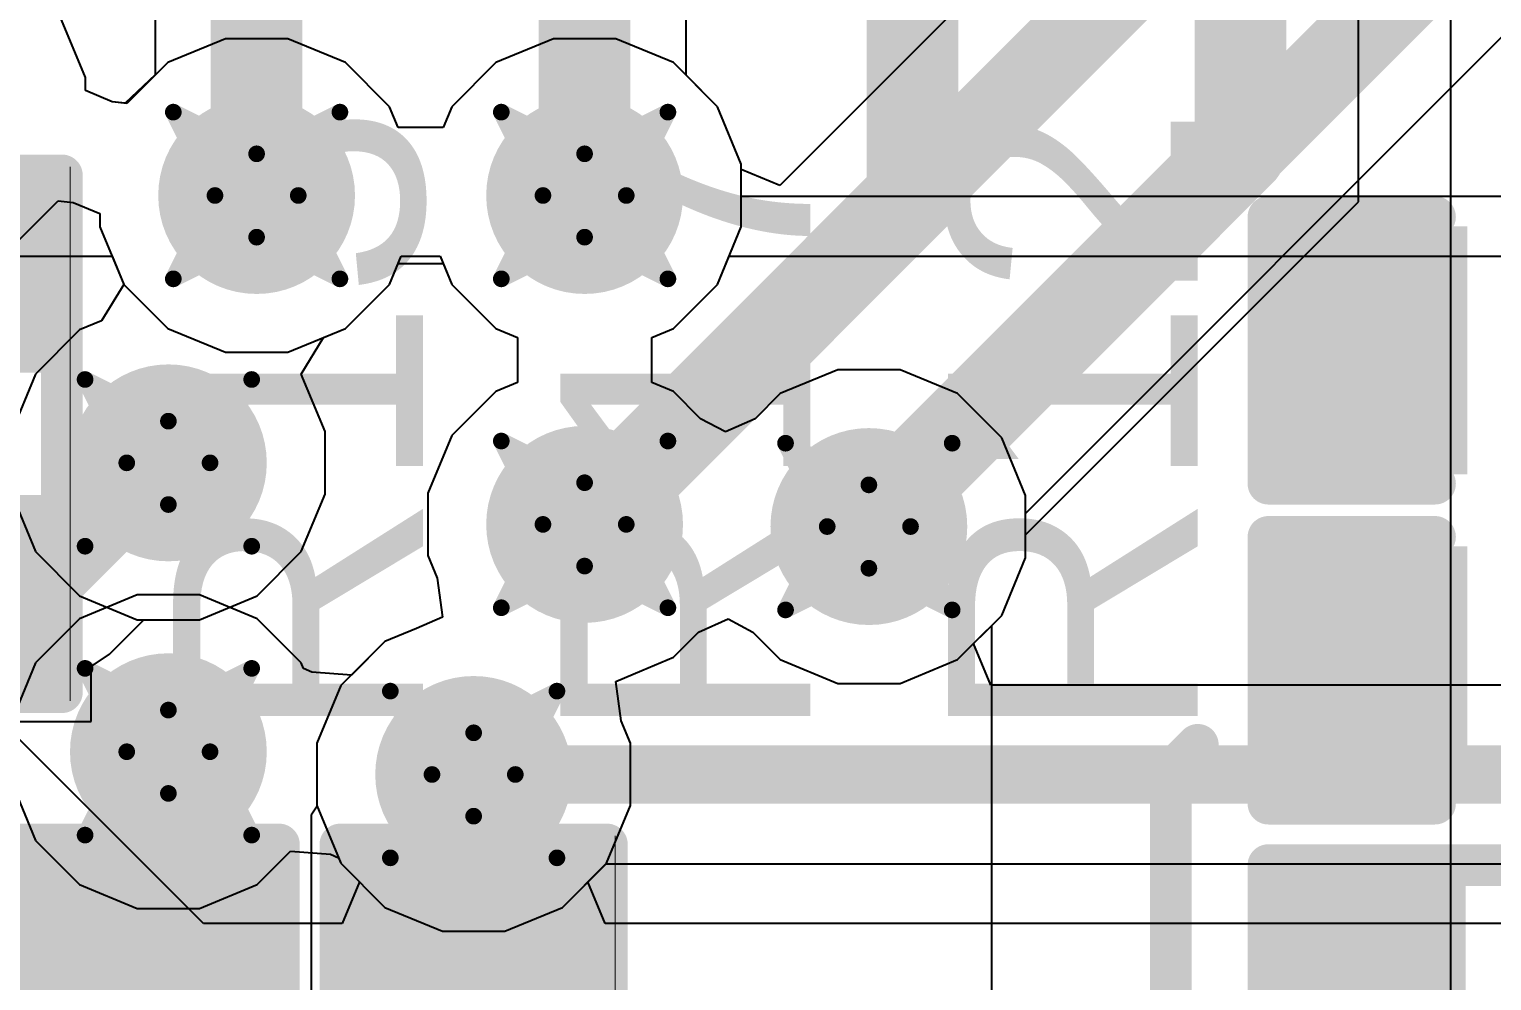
# Model space of a CAD drawing. Header units: inches. Extents: x -3 to 289, y -11 to 89.
# Drawn here: x 71.034 to 75.493, y 9.732 to 12.631 of the extents above; entities that cross this region are included whole.
import ezdxf

# ---------------------------------------------------------------- set-up
doc = ezdxf.new("R2010")
doc.units = ezdxf.units.IN
for name, color, linetype in [('Bottom Layer', 5, 'Continuous'), ('Drill Drawing', 1, 'Continuous'), ('Layer 1', 16, 'Continuous'), ('Layer 2', 76, 'Continuous'), ('Top Layer', 1, 'Continuous'), ('Top Overlay', 2, 'Continuous'), ('Top Paste', 8, 'Continuous'), ('Top Solder', 216, 'Continuous'), ('Via Holes', 16, 'Continuous')]:
    doc.layers.add(name, color=color, linetype=linetype)
doc.styles.add('Arial', font='', dxfattribs={"height": 0.2})
doc.styles.get('Arial').set_extended_font_data('Arial')

# ---------------------------------------------------------------- blocks, each defined once
blk = doc.blocks.new('R___0402_45')
at = {"layer": 'Top Layer'}
for points in [[(-0.6985, -0.3175), (-0.6985, 0.3175), (-0.2413, 0.3175), (-0.2413, -0.3175)], [(0.2413, -0.3175), (0.2413, 0.3175), (0.6985, 0.3175), (0.6985, -0.3175)]]:
    blk.add_hatch(color=1, dxfattribs=at).paths.add_polyline_path(points)
at = {"layer": 'Top Paste'}
for points in [[(-0.6985, -0.3175), (-0.6985, 0.3175), (-0.2413, 0.3175), (-0.2413, -0.3175)], [(0.2413, -0.3175), (0.2413, 0.3175), (0.6985, 0.3175), (0.6985, -0.3175)]]:
    blk.add_hatch(color=8, dxfattribs=at).paths.add_polyline_path(points)
at = {"layer": 'Top Solder'}
for points in [[(-0.7535, -0.3725), (-0.7535, 0.3725), (-0.1863, 0.3725), (-0.1863, -0.3725)], [(0.1863, -0.3725), (0.1863, 0.3725), (0.7535, 0.3725), (0.7535, -0.3725)]]:
    blk.add_hatch(color=216, dxfattribs=at).paths.add_polyline_path(points)
at = {"layer": 'Top Overlay'}
for points, const_width in [([(-0.7874, 0.4064), (-0.7874, -0.4064)], 0.127), ([(-0.7874, 0.4064), (0.7874, 0.4064)], 0.127), ([(0.7874, 0.4064), (0.7874, -0.4064)], 0.127), ([(-0.7874, -0.4064), (0.7874, -0.4064)], 0.127), ([(-0.8128, -0.4318), (0.8128, -0.4318)], 0.00323)]:
    blk.add_lwpolyline(points, dxfattribs=dict(at, const_width=const_width))
for points, const_width in [([(-0.8191, 0.4064, 1), (-0.7556, 0.4064, 1)], 0.0635), ([(-0.8191, 0.4064, 1), (-0.7556, 0.4064, 1)], 0.0635), ([(0.7556, 0.4064, 1), (0.8191, 0.4064, 1)], 0.0635), ([(0.7556, 0.4064, 1), (0.8191, 0.4064, 1)], 0.0635), ([(-0.8191, -0.4064, 1), (-0.7556, -0.4064, 1)], 0.0635), ([(-0.8191, -0.4064, 1), (-0.7556, -0.4064, 1)], 0.0635), ([(0.7556, -0.4064, 1), (0.8191, -0.4064, 1)], 0.0635), ([(0.7556, -0.4064, 1), (0.8191, -0.4064, 1)], 0.0635), ([(-0.8136, -0.4318, 1), (-0.812, -0.4318, 1)], 0.00161), ([(0.812, -0.4318, 1), (0.8136, -0.4318, 1)], 0.00161)]:
    blk.add_lwpolyline(points, format="xyb", close=True, dxfattribs=dict(at, const_width=const_width))
blk = doc.blocks.new('R___0402_51')
at = {"layer": 'Top Layer'}
for points in [[(-0.6985, -0.3175), (-0.6985, 0.3175), (-0.2413, 0.3175), (-0.2413, -0.3175)], [(0.2413, -0.3175), (0.2413, 0.3175), (0.6985, 0.3175), (0.6985, -0.3175)]]:
    blk.add_hatch(color=1, dxfattribs=at).paths.add_polyline_path(points)
at = {"layer": 'Top Paste'}
for points in [[(-0.6985, -0.3175), (-0.6985, 0.3175), (-0.2413, 0.3175), (-0.2413, -0.3175)], [(0.2413, -0.3175), (0.2413, 0.3175), (0.6985, 0.3175), (0.6985, -0.3175)]]:
    blk.add_hatch(color=8, dxfattribs=at).paths.add_polyline_path(points)
at = {"layer": 'Top Solder'}
for points in [[(-0.7535, -0.3725), (-0.7535, 0.3725), (-0.1863, 0.3725), (-0.1863, -0.3725)], [(0.1863, -0.3725), (0.1863, 0.3725), (0.7535, 0.3725), (0.7535, -0.3725)]]:
    blk.add_hatch(color=216, dxfattribs=at).paths.add_polyline_path(points)
at = {"layer": 'Top Overlay'}
for points, const_width in [([(-0.7874, 0.4064), (-0.7874, -0.4064)], 0.127), ([(-0.7874, 0.4064), (0.7874, 0.4064)], 0.127), ([(0.7874, 0.4064), (0.7874, -0.4064)], 0.127), ([(-0.7874, -0.4064), (0.7874, -0.4064)], 0.127), ([(-0.8128, -0.4318), (0.8128, -0.4318)], 0.00323)]:
    blk.add_lwpolyline(points, dxfattribs=dict(at, const_width=const_width))
for points, const_width in [([(-0.8191, 0.4064, 1), (-0.7556, 0.4064, 1)], 0.0635), ([(-0.8191, 0.4064, 1), (-0.7556, 0.4064, 1)], 0.0635), ([(0.7556, 0.4064, 1), (0.8191, 0.4064, 1)], 0.0635), ([(0.7556, 0.4064, 1), (0.8191, 0.4064, 1)], 0.0635), ([(-0.8191, -0.4064, 1), (-0.7556, -0.4064, 1)], 0.0635), ([(-0.8191, -0.4064, 1), (-0.7556, -0.4064, 1)], 0.0635), ([(0.7556, -0.4064, 1), (0.8191, -0.4064, 1)], 0.0635), ([(0.7556, -0.4064, 1), (0.8191, -0.4064, 1)], 0.0635), ([(-0.8136, -0.4318, 1), (-0.812, -0.4318, 1)], 0.00161), ([(0.812, -0.4318, 1), (0.8136, -0.4318, 1)], 0.00161)]:
    blk.add_lwpolyline(points, format="xyb", close=True, dxfattribs=dict(at, const_width=const_width))
blk = doc.blocks.new('R___0402_55')
at = {"layer": 'Top Layer'}
for points in [[(-0.6985, -0.3175), (-0.6985, 0.3175), (-0.2413, 0.3175), (-0.2413, -0.3175)], [(0.2413, -0.3175), (0.2413, 0.3175), (0.6985, 0.3175), (0.6985, -0.3175)]]:
    blk.add_hatch(color=1, dxfattribs=at).paths.add_polyline_path(points)
at = {"layer": 'Top Paste'}
for points in [[(-0.6985, -0.3175), (-0.6985, 0.3175), (-0.2413, 0.3175), (-0.2413, -0.3175)], [(0.2413, -0.3175), (0.2413, 0.3175), (0.6985, 0.3175), (0.6985, -0.3175)]]:
    blk.add_hatch(color=8, dxfattribs=at).paths.add_polyline_path(points)
at = {"layer": 'Top Solder'}
for points in [[(-0.7535, -0.3725), (-0.7535, 0.3725), (-0.1863, 0.3725), (-0.1863, -0.3725)], [(0.1863, -0.3725), (0.1863, 0.3725), (0.7535, 0.3725), (0.7535, -0.3725)]]:
    blk.add_hatch(color=216, dxfattribs=at).paths.add_polyline_path(points)
at = {"layer": 'Top Overlay'}
for points, const_width in [([(0.7874, 0.4064), (-0.7874, 0.4064)], 0.127), ([(-0.7874, -0.4064), (-0.7874, 0.4064)], 0.127), ([(0.7874, -0.4064), (0.7874, 0.4064)], 0.127), ([(0.7874, -0.4064), (-0.7874, -0.4064)], 0.127), ([(0.8128, -0.4318), (-0.8128, -0.4318)], 0.00323)]:
    blk.add_lwpolyline(points, dxfattribs=dict(at, const_width=const_width))
for points, const_width in [([(-0.8191, 0.4064, 1), (-0.7556, 0.4064, 1)], 0.0635), ([(-0.8191, 0.4064, 1), (-0.7556, 0.4064, 1)], 0.0635), ([(0.7556, 0.4064, 1), (0.8191, 0.4064, 1)], 0.0635), ([(0.7556, 0.4064, 1), (0.8191, 0.4064, 1)], 0.0635), ([(-0.8191, -0.4064, 1), (-0.7556, -0.4064, 1)], 0.0635), ([(-0.8191, -0.4064, 1), (-0.7556, -0.4064, 1)], 0.0635), ([(0.7556, -0.4064, 1), (0.8191, -0.4064, 1)], 0.0635), ([(0.7556, -0.4064, 1), (0.8191, -0.4064, 1)], 0.0635), ([(-0.8136, -0.4318, 1), (-0.812, -0.4318, 1)], 0.00161), ([(0.812, -0.4318, 1), (0.8136, -0.4318, 1)], 0.00161)]:
    blk.add_lwpolyline(points, format="xyb", close=True, dxfattribs=dict(at, const_width=const_width))
blk = doc.blocks.new('R___0402_59')
at = {"layer": 'Top Layer'}
for points in [[(-0.6985, -0.3175), (-0.6985, 0.3175), (-0.2413, 0.3175), (-0.2413, -0.3175)], [(0.2413, -0.3175), (0.2413, 0.3175), (0.6985, 0.3175), (0.6985, -0.3175)]]:
    blk.add_hatch(color=1, dxfattribs=at).paths.add_polyline_path(points)
at = {"layer": 'Top Paste'}
for points in [[(-0.6985, -0.3175), (-0.6985, 0.3175), (-0.2413, 0.3175), (-0.2413, -0.3175)], [(0.2413, -0.3175), (0.2413, 0.3175), (0.6985, 0.3175), (0.6985, -0.3175)]]:
    blk.add_hatch(color=8, dxfattribs=at).paths.add_polyline_path(points)
at = {"layer": 'Top Solder'}
for points in [[(-0.7535, -0.3725), (-0.7535, 0.3725), (-0.1863, 0.3725), (-0.1863, -0.3725)], [(0.1863, -0.3725), (0.1863, 0.3725), (0.7535, 0.3725), (0.7535, -0.3725)]]:
    blk.add_hatch(color=216, dxfattribs=at).paths.add_polyline_path(points)
at = {"layer": 'Top Overlay'}
for points, const_width in [([(-0.7874, -0.4064), (-0.7874, 0.4064)], 0.127), ([(-0.7874, 0.4064), (0.7874, 0.4064)], 0.127), ([(0.7874, -0.4064), (0.7874, 0.4064)], 0.127), ([(-0.7874, -0.4064), (0.7874, -0.4064)], 0.127), ([(-0.8128, -0.4318), (0.8128, -0.4318)], 0.00323)]:
    blk.add_lwpolyline(points, dxfattribs=dict(at, const_width=const_width))
for points, const_width in [([(-0.8191, 0.4064, 1), (-0.7556, 0.4064, 1)], 0.0635), ([(-0.8191, 0.4064, 1), (-0.7556, 0.4064, 1)], 0.0635), ([(0.7556, 0.4064, 1), (0.8191, 0.4064, 1)], 0.0635), ([(0.7556, 0.4064, 1), (0.8191, 0.4064, 1)], 0.0635), ([(-0.8191, -0.4064, 1), (-0.7556, -0.4064, 1)], 0.0635), ([(-0.8191, -0.4064, 1), (-0.7556, -0.4064, 1)], 0.0635), ([(0.7556, -0.4064, 1), (0.8191, -0.4064, 1)], 0.0635), ([(0.7556, -0.4064, 1), (0.8191, -0.4064, 1)], 0.0635), ([(-0.8136, -0.4318, 1), (-0.812, -0.4318, 1)], 0.00161), ([(0.812, -0.4318, 1), (0.8136, -0.4318, 1)], 0.00161)]:
    blk.add_lwpolyline(points, format="xyb", close=True, dxfattribs=dict(at, const_width=const_width))
blk = doc.blocks.new('C___0402_146')
at = {"layer": 'Top Layer'}
for points in [[(-0.6985, -0.3175), (-0.6985, 0.3175), (-0.2413, 0.3175), (-0.2413, -0.3175)], [(0.2413, -0.3175), (0.2413, 0.3175), (0.6985, 0.3175), (0.6985, -0.3175)]]:
    blk.add_hatch(color=1, dxfattribs=at).paths.add_polyline_path(points)
at = {"layer": 'Top Paste'}
for points in [[(-0.6985, -0.3175), (-0.6985, 0.3175), (-0.2413, 0.3175), (-0.2413, -0.3175)], [(0.2413, -0.3175), (0.2413, 0.3175), (0.6985, 0.3175), (0.6985, -0.3175)]]:
    blk.add_hatch(color=8, dxfattribs=at).paths.add_polyline_path(points)
at = {"layer": 'Top Solder'}
for points in [[(-0.7585, -0.3775), (-0.7585, 0.3775), (-0.1813, 0.3775), (-0.1813, -0.3775)], [(0.1813, -0.3775), (0.1813, 0.3775), (0.7585, 0.3775), (0.7585, -0.3775)]]:
    blk.add_hatch(color=216, dxfattribs=at).paths.add_polyline_path(points)
at = {"layer": 'Top Overlay', "const_width": 0.127}
for points in [[(-0.7874, -0.4064), (-0.7874, 0.4064)], [(-0.7874, 0.4064), (-0.2794, 0.4064)], [(0.2794, 0.4064), (0.7874, 0.4064)], [(0.7874, -0.4064), (0.7874, 0.4064)], [(-0.7874, -0.4064), (-0.2794, -0.4064)], [(0.2794, -0.4064), (0.7874, -0.4064)]]:
    blk.add_lwpolyline(points, dxfattribs=at)
at = {"layer": 'Top Overlay', "const_width": 0.0635}
for points in [[(-0.8191, 0.4064, 1), (-0.7556, 0.4064, 1)], [(-0.8191, 0.4064, 1), (-0.7556, 0.4064, 1)], [(-0.3111, 0.4064, 1), (-0.2477, 0.4064, 1)], [(0.2477, 0.4064, 1), (0.3111, 0.4064, 1)], [(0.7556, 0.4064, 1), (0.8191, 0.4064, 1)], [(0.7556, 0.4064, 1), (0.8191, 0.4064, 1)], [(-0.8191, -0.4064, 1), (-0.7556, -0.4064, 1)], [(-0.8191, -0.4064, 1), (-0.7556, -0.4064, 1)], [(-0.3111, -0.4064, 1), (-0.2477, -0.4064, 1)], [(0.2477, -0.4064, 1), (0.3111, -0.4064, 1)], [(0.7556, -0.4064, 1), (0.8191, -0.4064, 1)], [(0.7556, -0.4064, 1), (0.8191, -0.4064, 1)]]:
    blk.add_lwpolyline(points, format="xyb", close=True, dxfattribs=at)
blk = doc.blocks.new('C___0402_147')
at = {"layer": 'Top Layer'}
for points in [[(-0.6985, -0.3175), (-0.6985, 0.3175), (-0.2413, 0.3175), (-0.2413, -0.3175)], [(0.2413, -0.3175), (0.2413, 0.3175), (0.6985, 0.3175), (0.6985, -0.3175)]]:
    blk.add_hatch(color=1, dxfattribs=at).paths.add_polyline_path(points)
at = {"layer": 'Top Paste'}
for points in [[(-0.6985, -0.3175), (-0.6985, 0.3175), (-0.2413, 0.3175), (-0.2413, -0.3175)], [(0.2413, -0.3175), (0.2413, 0.3175), (0.6985, 0.3175), (0.6985, -0.3175)]]:
    blk.add_hatch(color=8, dxfattribs=at).paths.add_polyline_path(points)
at = {"layer": 'Top Solder'}
for points in [[(-0.7585, -0.3775), (-0.7585, 0.3775), (-0.1813, 0.3775), (-0.1813, -0.3775)], [(0.1813, -0.3775), (0.1813, 0.3775), (0.7585, 0.3775), (0.7585, -0.3775)]]:
    blk.add_hatch(color=216, dxfattribs=at).paths.add_polyline_path(points)
at = {"layer": 'Top Overlay', "const_width": 0.127}
for points in [[(-0.7874, -0.4064), (-0.7874, 0.4064)], [(-0.7874, 0.4064), (-0.2794, 0.4064)], [(0.2794, 0.4064), (0.7874, 0.4064)], [(0.7874, -0.4064), (0.7874, 0.4064)], [(-0.7874, -0.4064), (-0.2794, -0.4064)], [(0.2794, -0.4064), (0.7874, -0.4064)]]:
    blk.add_lwpolyline(points, dxfattribs=at)
at = {"layer": 'Top Overlay', "const_width": 0.0635}
for points in [[(-0.8191, 0.4064, 1), (-0.7556, 0.4064, 1)], [(-0.8191, 0.4064, 1), (-0.7556, 0.4064, 1)], [(-0.3111, 0.4064, 1), (-0.2477, 0.4064, 1)], [(0.2477, 0.4064, 1), (0.3111, 0.4064, 1)], [(0.7556, 0.4064, 1), (0.8191, 0.4064, 1)], [(0.7556, 0.4064, 1), (0.8191, 0.4064, 1)], [(-0.8191, -0.4064, 1), (-0.7556, -0.4064, 1)], [(-0.8191, -0.4064, 1), (-0.7556, -0.4064, 1)], [(-0.3111, -0.4064, 1), (-0.2477, -0.4064, 1)], [(0.2477, -0.4064, 1), (0.3111, -0.4064, 1)], [(0.7556, -0.4064, 1), (0.8191, -0.4064, 1)], [(0.7556, -0.4064, 1), (0.8191, -0.4064, 1)]]:
    blk.add_lwpolyline(points, format="xyb", close=True, dxfattribs=at)

msp = doc.modelspace()

# ---------------------------------------------------------------- hatches: boundary and pattern name
at = {"layer": 'Bottom Layer'}
h = msp.add_hatch(color=5, dxfattribs=at)
edge = h.paths.add_edge_path()
edge.add_arc((71.7275, 12.1246), 0.3, 0, 360)
h = msp.add_hatch(color=5, dxfattribs=at)
edge = h.paths.add_edge_path()
edge.add_arc((72.7275, 12.1246), 0.3, 0, 360)
h = msp.add_hatch(color=5, dxfattribs=at)
edge = h.paths.add_edge_path()
edge.add_arc((71.4585, 11.31), 0.3, 0, 360)
h = msp.add_hatch(color=5, dxfattribs=at)
edge = h.paths.add_edge_path()
edge.add_arc((72.7275, 11.1225), 0.3, 0, 360)
h = msp.add_hatch(color=5, dxfattribs=at)
edge = h.paths.add_edge_path()
edge.add_arc((73.5942, 11.1159), 0.3, 0, 360)
h = msp.add_hatch(color=5, dxfattribs=at)
edge = h.paths.add_edge_path()
edge.add_arc((71.4585, 10.4298), 0.3, 0, 360)
h = msp.add_hatch(color=5, dxfattribs=at)
edge = h.paths.add_edge_path()
edge.add_arc((72.3892, 10.3605), 0.3, 0, 360)
at = {"layer": 'Layer 1'}
h = msp.add_hatch(color=16, dxfattribs=at)
edge = h.paths.add_edge_path()
edge.add_arc((71.7275, 12.1246), 0.3, 0, 360)
h = msp.add_hatch(color=16, dxfattribs=at)
edge = h.paths.add_edge_path()
edge.add_arc((72.7275, 12.1246), 0.3, 0, 360)
h = msp.add_hatch(color=16, dxfattribs=at)
edge = h.paths.add_edge_path()
edge.add_arc((71.4585, 11.31), 0.3, 0, 360)
h = msp.add_hatch(color=16, dxfattribs=at)
edge = h.paths.add_edge_path()
edge.add_arc((72.7275, 11.1225), 0.3, 0, 360)
h = msp.add_hatch(color=16, dxfattribs=at)
edge = h.paths.add_edge_path()
edge.add_arc((73.5942, 11.1159), 0.3, 0, 360)
h = msp.add_hatch(color=16, dxfattribs=at)
edge = h.paths.add_edge_path()
edge.add_arc((71.4585, 10.4298), 0.3, 0, 360)
h = msp.add_hatch(color=16, dxfattribs=at)
edge = h.paths.add_edge_path()
edge.add_arc((72.3892, 10.3605), 0.3, 0, 360)
at = {"layer": 'Layer 2'}
h = msp.add_hatch(color=76, dxfattribs=at)
edge = h.paths.add_edge_path()
edge.add_arc((71.7275, 12.1246), 0.3, 0, 360)
h = msp.add_hatch(color=76, dxfattribs=at)
edge = h.paths.add_edge_path()
edge.add_arc((72.7275, 12.1246), 0.3, 0, 360)
h = msp.add_hatch(color=76, dxfattribs=at)
edge = h.paths.add_edge_path()
edge.add_arc((71.4585, 11.31), 0.3, 0, 360)
h = msp.add_hatch(color=76, dxfattribs=at)
edge = h.paths.add_edge_path()
edge.add_arc((72.7275, 11.1225), 0.3, 0, 360)
h = msp.add_hatch(color=76, dxfattribs=at)
edge = h.paths.add_edge_path()
edge.add_arc((73.5942, 11.1159), 0.3, 0, 360)
h = msp.add_hatch(color=76, dxfattribs=at)
edge = h.paths.add_edge_path()
edge.add_arc((71.4585, 10.4298), 0.3, 0, 360)
h = msp.add_hatch(color=76, dxfattribs=at)
edge = h.paths.add_edge_path()
edge.add_arc((72.3892, 10.3605), 0.3, 0, 360)
at = {"layer": 'Top Layer'}
h = msp.add_hatch(color=1, dxfattribs=at)
edge = h.paths.add_edge_path()
edge.add_arc((71.7275, 12.1246), 0.3, 0, 360)
h = msp.add_hatch(color=1, dxfattribs=at)
edge = h.paths.add_edge_path()
edge.add_arc((72.7275, 12.1246), 0.3, 0, 360)
h = msp.add_hatch(color=1, dxfattribs=at)
edge = h.paths.add_edge_path()
edge.add_arc((71.4585, 11.31), 0.3, 0, 360)
h = msp.add_hatch(color=1, dxfattribs=at)
edge = h.paths.add_edge_path()
edge.add_arc((72.7275, 11.1225), 0.3, 0, 360)
h = msp.add_hatch(color=1, dxfattribs=at)
edge = h.paths.add_edge_path()
edge.add_arc((73.5942, 11.1159), 0.3, 0, 360)
h = msp.add_hatch(color=1, dxfattribs=at)
edge = h.paths.add_edge_path()
edge.add_arc((71.4585, 10.4298), 0.3, 0, 360)
h = msp.add_hatch(color=1, dxfattribs=at)
edge = h.paths.add_edge_path()
edge.add_arc((72.3892, 10.3605), 0.3, 0, 360)
at = {"layer": 'Via Holes'}
h = msp.add_hatch(color=7, dxfattribs=at)
edge = h.paths.add_edge_path()
edge.add_arc((71.7275, 12.1246), 0.15, 0, 360)
h = msp.add_hatch(color=7, dxfattribs=at)
edge = h.paths.add_edge_path()
edge.add_arc((72.7275, 12.1246), 0.15, 0, 360)
h = msp.add_hatch(color=7, dxfattribs=at)
edge = h.paths.add_edge_path()
edge.add_arc((71.4585, 11.31), 0.15, 0, 360)
h = msp.add_hatch(color=7, dxfattribs=at)
edge = h.paths.add_edge_path()
edge.add_arc((72.7275, 11.1225), 0.15, 0, 360)
h = msp.add_hatch(color=7, dxfattribs=at)
edge = h.paths.add_edge_path()
edge.add_arc((73.5942, 11.1159), 0.15, 0, 360)
h = msp.add_hatch(color=7, dxfattribs=at)
edge = h.paths.add_edge_path()
edge.add_arc((71.4585, 10.4298), 0.15, 0, 360)
h = msp.add_hatch(color=7, dxfattribs=at)
edge = h.paths.add_edge_path()
edge.add_arc((72.3892, 10.3605), 0.15, 0, 360)

# ---------------------------------------------------------------- linework, layer by layer
at = {"layer": 'Bottom Layer'}
for p, q in [((71.2053, 12.4841), (71.1326, 12.6597)), ((71.6325, 12.6024), (71.4569, 12.5296)), ((71.8226, 12.6024), (71.6325, 12.6024)), ((71.9982, 12.5296), (71.8226, 12.6024)), ((72.6325, 12.6024), (72.4569, 12.5296)), ((72.8226, 12.6024), (72.6325, 12.6024)), ((72.9982, 12.5296), (72.8226, 12.6024)), ((71.4569, 12.5296), (71.3323, 12.4051)), ((72.1326, 12.3952), (71.9982, 12.5296)), ((72.4569, 12.5296), (72.3225, 12.3952)), ((73.1326, 12.3952), (72.9982, 12.5296)), ((71.2053, 12.444), (71.2053, 12.4841)), ((71.2868, 12.4101), (71.2053, 12.444)), ((71.3323, 12.4051), (71.2868, 12.4101)), ((72.1588, 12.332), (72.1326, 12.3952)), ((72.3225, 12.3952), (72.2963, 12.332)), ((73.2053, 12.2196), (73.1326, 12.3952)), ((72.2963, 12.332), (72.1588, 12.332)), ((73.2053, 12.0295), (73.2053, 12.2196)), ((70.9982, 11.984), (71.1227, 12.1086)), ((71.1227, 12.1086), (71.1683, 12.1036)), ((71.1683, 12.1036), (71.2497, 12.0696)), ((71.2497, 12.0696), (71.2497, 12.0295)), ((71.2497, 12.0295), (71.3225, 11.8539)), ((73.1326, 11.8539), (73.2053, 12.0295)), ((72.1326, 11.8539), (72.1588, 11.9172)), ((72.1588, 11.9172), (72.2963, 11.9172)), ((72.2963, 11.9172), (72.3225, 11.8539)), ((71.3225, 11.8539), (71.2542, 11.7426)), ((71.9982, 11.7195), (72.1326, 11.8539)), ((72.3225, 11.8539), (72.4569, 11.7195)), ((72.9982, 11.7195), (73.1326, 11.8539)), ((71.2542, 11.7426), (71.1879, 11.7151)), ((71.1879, 11.7151), (71.0535, 11.5807)), ((71.8636, 11.5807), (71.9318, 11.692)), ((71.9318, 11.692), (71.9982, 11.7195)), ((72.4569, 11.7195), (72.5227, 11.6923)), ((72.5227, 11.6923), (72.5227, 11.5548)), ((72.9324, 11.6923), (72.9982, 11.7195)), ((72.9324, 11.5548), (72.9324, 11.6923)), ((73.4991, 11.5937), (73.3235, 11.5209)), ((73.6892, 11.5937), (73.4991, 11.5937)), ((73.8648, 11.5209), (73.6892, 11.5937)), ((71.0535, 11.5807), (70.9807, 11.4051)), ((71.9363, 11.4051), (71.8636, 11.5807)), ((72.5227, 11.5548), (72.4569, 11.5276)), ((72.9982, 11.5276), (72.9324, 11.5548)), ((72.4569, 11.5276), (72.3225, 11.3932)), ((73.0812, 11.4446), (72.9982, 11.5276)), ((73.3235, 11.5209), (73.2471, 11.4446)), ((73.9992, 11.3865), (73.8648, 11.5209)), ((73.1567, 11.404), (73.0812, 11.4446)), ((73.2471, 11.4446), (73.1567, 11.404)), ((71.9363, 11.215), (71.9363, 11.4051)), ((72.3225, 11.3932), (72.2497, 11.2176)), ((74.072, 11.2109), (73.9992, 11.3865)), ((70.9807, 11.215), (71.0535, 11.0394)), ((71.8636, 11.0394), (71.9363, 11.215)), ((72.2497, 11.2176), (72.2497, 11.0275)), ((74.072, 11.0208), (74.072, 11.2109)), ((71.0535, 11.0394), (71.1879, 10.905)), ((71.7292, 10.905), (71.8636, 11.0394)), ((72.2497, 11.0275), (72.2782, 10.9587)), ((73.9992, 10.8452), (74.072, 11.0208)), ((72.2782, 10.9587), (72.294, 10.8396)), ((71.1879, 10.905), (71.3635, 10.8322)), ((71.5536, 10.8322), (71.7292, 10.905)), ((72.294, 10.8396), (72.2147, 10.8054)), ((73.9135, 10.7594), (73.9992, 10.8452)), ((71.3635, 10.8322), (71.5536, 10.8322)), ((72.2147, 10.8054), (72.1186, 10.7656)), ((72.1186, 10.7656), (71.9842, 10.6312)), ((73.9661, 10.6324), (73.9135, 10.7594)), ((71.9842, 10.6312), (71.9114, 10.4556)), ((76.8622, 10.6324), (73.9661, 10.6324)), ((71.9114, 10.4556), (71.9114, 10.2655)), ((71.9114, 10.2655), (71.9842, 10.0899)), ((71.9842, 10.0899), (72.1186, 9.9555)), ((72.6599, 9.9555), (72.793, 10.0886)), ((72.793, 10.0886), (80.3017, 10.0886)), ((72.1186, 9.9555), (72.2942, 9.8827)), ((72.4843, 9.8827), (72.6599, 9.9555)), ((72.2942, 9.8827), (72.4843, 9.8827))]:
    msp.add_line(p, q, dxfattribs=at)
at = {"layer": 'Bottom Layer', "const_width": 0.1778}
msp.add_lwpolyline([(72.3892, 10.3605), (80.3017, 10.3605)], dxfattribs=at)
at = {"layer": 'Bottom Layer', "const_width": 0.0889}
msp.add_lwpolyline([(72.3448, 10.3605, 1), (72.4337, 10.3605, 1)], format="xyb", close=True, dxfattribs=at)
at = {"layer": 'Drill Drawing', "const_width": 0.0508}
for points in [[(71.4735, 12.3786), (71.7275, 12.2516)], [(71.4735, 12.3786), (71.6005, 12.1246)], [(71.7275, 12.2516), (71.9815, 12.3786)], [(71.8545, 12.1246), (71.9815, 12.3786)], [(72.4735, 12.3786), (72.7275, 12.2516)], [(72.4735, 12.3786), (72.6005, 12.1246)], [(72.7275, 12.2516), (72.9815, 12.3786)], [(72.8545, 12.1246), (72.9815, 12.3786)], [(71.4735, 11.8706), (71.6005, 12.1246)], [(71.8545, 12.1246), (71.9815, 11.8706)], [(72.4735, 11.8706), (72.6005, 12.1246)], [(72.8545, 12.1246), (72.9815, 11.8706)], [(71.4735, 11.8706), (71.7275, 11.9976)], [(71.7275, 11.9976), (71.9815, 11.8706)], [(72.4735, 11.8706), (72.7275, 11.9976)], [(72.7275, 11.9976), (72.9815, 11.8706)], [(71.2045, 11.564), (71.4585, 11.437)], [(71.2045, 11.564), (71.3315, 11.31)], [(71.4585, 11.437), (71.7125, 11.564)], [(71.5855, 11.31), (71.7125, 11.564)], [(72.4735, 11.3765), (72.7275, 11.2495)], [(72.4735, 11.3765), (72.6005, 11.1225)], [(72.7275, 11.2495), (72.9815, 11.3765)], [(72.8545, 11.1225), (72.9815, 11.3765)], [(73.3402, 11.3699), (73.5942, 11.2429)], [(73.3402, 11.3699), (73.4672, 11.1159)], [(73.5942, 11.2429), (73.8482, 11.3699)], [(73.7212, 11.1159), (73.8482, 11.3699)], [(71.2045, 11.056), (71.3315, 11.31)], [(71.5855, 11.31), (71.7125, 11.056)], [(71.2045, 11.056), (71.4585, 11.183)], [(71.4585, 11.183), (71.7125, 11.056)], [(72.4735, 10.8685), (72.6005, 11.1225)], [(72.8545, 11.1225), (72.9815, 10.8685)], [(73.3402, 10.8619), (73.4672, 11.1159)], [(73.7212, 11.1159), (73.8482, 10.8619)], [(72.4735, 10.8685), (72.7275, 10.9955)], [(72.7275, 10.9955), (72.9815, 10.8685)], [(73.3402, 10.8619), (73.5942, 10.9889)], [(73.5942, 10.9889), (73.8482, 10.8619)], [(71.2045, 10.6838), (71.4585, 10.5568)], [(71.2045, 10.6838), (71.3315, 10.4298)], [(71.4585, 10.5568), (71.7125, 10.6838)], [(71.5855, 10.4298), (71.7125, 10.6838)], [(72.1352, 10.6145), (72.3892, 10.4875)], [(72.1352, 10.6145), (72.2622, 10.3605)], [(72.3892, 10.4875), (72.6432, 10.6145)], [(72.5162, 10.3605), (72.6432, 10.6145)], [(71.2045, 10.1758), (71.3315, 10.4298)], [(71.5855, 10.4298), (71.7125, 10.1758)], [(72.1352, 10.1065), (72.2622, 10.3605)], [(72.5162, 10.3605), (72.6432, 10.1065)], [(71.2045, 10.1758), (71.4585, 10.3028)], [(71.4585, 10.3028), (71.7125, 10.1758)], [(72.1352, 10.1065), (72.3892, 10.2335)], [(72.3892, 10.2335), (72.6432, 10.1065)]]:
    msp.add_lwpolyline(points, dxfattribs=at)
at = {"layer": 'Drill Drawing', "const_width": 0.0254}
for points in [[(71.4608, 12.3786, 1), (71.4862, 12.3786, 1)], [(71.4608, 12.3786, 1), (71.4862, 12.3786, 1)], [(71.9688, 12.3786, 1), (71.9942, 12.3786, 1)], [(71.9688, 12.3786, 1), (71.9942, 12.3786, 1)], [(72.4608, 12.3786, 1), (72.4862, 12.3786, 1)], [(72.4608, 12.3786, 1), (72.4862, 12.3786, 1)], [(72.9688, 12.3786, 1), (72.9942, 12.3786, 1)], [(72.9688, 12.3786, 1), (72.9942, 12.3786, 1)], [(71.7148, 12.2516, 1), (71.7402, 12.2516, 1)], [(71.7148, 12.2516, 1), (71.7402, 12.2516, 1)], [(72.7148, 12.2516, 1), (72.7402, 12.2516, 1)], [(72.7148, 12.2516, 1), (72.7402, 12.2516, 1)], [(71.5878, 12.1246, 1), (71.6132, 12.1246, 1)], [(71.5878, 12.1246, 1), (71.6132, 12.1246, 1)], [(71.8418, 12.1246, 1), (71.8672, 12.1246, 1)], [(71.8418, 12.1246, 1), (71.8672, 12.1246, 1)], [(72.5878, 12.1246, 1), (72.6132, 12.1246, 1)], [(72.5878, 12.1246, 1), (72.6132, 12.1246, 1)], [(72.8418, 12.1246, 1), (72.8672, 12.1246, 1)], [(72.8418, 12.1246, 1), (72.8672, 12.1246, 1)], [(71.7148, 11.9976, 1), (71.7402, 11.9976, 1)], [(71.7148, 11.9976, 1), (71.7402, 11.9976, 1)], [(72.7148, 11.9976, 1), (72.7402, 11.9976, 1)], [(72.7148, 11.9976, 1), (72.7402, 11.9976, 1)], [(71.4608, 11.8706, 1), (71.4862, 11.8706, 1)], [(71.4608, 11.8706, 1), (71.4862, 11.8706, 1)], [(71.9688, 11.8706, 1), (71.9942, 11.8706, 1)], [(71.9688, 11.8706, 1), (71.9942, 11.8706, 1)], [(72.4608, 11.8706, 1), (72.4862, 11.8706, 1)], [(72.4608, 11.8706, 1), (72.4862, 11.8706, 1)], [(72.9688, 11.8706, 1), (72.9942, 11.8706, 1)], [(72.9688, 11.8706, 1), (72.9942, 11.8706, 1)], [(71.1918, 11.564, 1), (71.2172, 11.564, 1)], [(71.1918, 11.564, 1), (71.2172, 11.564, 1)], [(71.6998, 11.564, 1), (71.7252, 11.564, 1)], [(71.6998, 11.564, 1), (71.7252, 11.564, 1)], [(71.4458, 11.437, 1), (71.4712, 11.437, 1)], [(71.4458, 11.437, 1), (71.4712, 11.437, 1)], [(72.4608, 11.3765, 1), (72.4862, 11.3765, 1)], [(72.4608, 11.3765, 1), (72.4862, 11.3765, 1)], [(72.9688, 11.3765, 1), (72.9942, 11.3765, 1)], [(72.9688, 11.3765, 1), (72.9942, 11.3765, 1)], [(73.3275, 11.3699, 1), (73.3529, 11.3699, 1)], [(73.3275, 11.3699, 1), (73.3529, 11.3699, 1)], [(73.8355, 11.3699, 1), (73.8609, 11.3699, 1)], [(73.8355, 11.3699, 1), (73.8609, 11.3699, 1)], [(71.3188, 11.31, 1), (71.3442, 11.31, 1)], [(71.3188, 11.31, 1), (71.3442, 11.31, 1)], [(71.5728, 11.31, 1), (71.5982, 11.31, 1)], [(71.5728, 11.31, 1), (71.5982, 11.31, 1)], [(72.7148, 11.2495, 1), (72.7402, 11.2495, 1)], [(72.7148, 11.2495, 1), (72.7402, 11.2495, 1)], [(73.5815, 11.2429, 1), (73.6069, 11.2429, 1)], [(73.5815, 11.2429, 1), (73.6069, 11.2429, 1)], [(71.4458, 11.183, 1), (71.4712, 11.183, 1)], [(71.4458, 11.183, 1), (71.4712, 11.183, 1)], [(72.5878, 11.1225, 1), (72.6132, 11.1225, 1)], [(72.5878, 11.1225, 1), (72.6132, 11.1225, 1)], [(72.8418, 11.1225, 1), (72.8672, 11.1225, 1)], [(72.8418, 11.1225, 1), (72.8672, 11.1225, 1)], [(73.4545, 11.1159, 1), (73.4799, 11.1159, 1)], [(73.4545, 11.1159, 1), (73.4799, 11.1159, 1)], [(73.7085, 11.1159, 1), (73.7339, 11.1159, 1)], [(73.7085, 11.1159, 1), (73.7339, 11.1159, 1)], [(71.1918, 11.056, 1), (71.2172, 11.056, 1)], [(71.1918, 11.056, 1), (71.2172, 11.056, 1)], [(71.6998, 11.056, 1), (71.7252, 11.056, 1)], [(71.6998, 11.056, 1), (71.7252, 11.056, 1)], [(72.7148, 10.9955, 1), (72.7402, 10.9955, 1)], [(72.7148, 10.9955, 1), (72.7402, 10.9955, 1)], [(73.5815, 10.9889, 1), (73.6069, 10.9889, 1)], [(73.5815, 10.9889, 1), (73.6069, 10.9889, 1)], [(72.4608, 10.8685, 1), (72.4862, 10.8685, 1)], [(72.4608, 10.8685, 1), (72.4862, 10.8685, 1)], [(72.9688, 10.8685, 1), (72.9942, 10.8685, 1)], [(72.9688, 10.8685, 1), (72.9942, 10.8685, 1)], [(73.3275, 10.8619, 1), (73.3529, 10.8619, 1)], [(73.3275, 10.8619, 1), (73.3529, 10.8619, 1)], [(73.8355, 10.8619, 1), (73.8609, 10.8619, 1)], [(73.8355, 10.8619, 1), (73.8609, 10.8619, 1)], [(71.1918, 10.6838, 1), (71.2172, 10.6838, 1)], [(71.1918, 10.6838, 1), (71.2172, 10.6838, 1)], [(71.6998, 10.6838, 1), (71.7252, 10.6838, 1)], [(71.6998, 10.6838, 1), (71.7252, 10.6838, 1)], [(72.1225, 10.6145, 1), (72.1479, 10.6145, 1)], [(72.1225, 10.6145, 1), (72.1479, 10.6145, 1)], [(72.6305, 10.6145, 1), (72.6559, 10.6145, 1)], [(72.6305, 10.6145, 1), (72.6559, 10.6145, 1)], [(71.4458, 10.5568, 1), (71.4712, 10.5568, 1)], [(71.4458, 10.5568, 1), (71.4712, 10.5568, 1)], [(72.3765, 10.4875, 1), (72.4019, 10.4875, 1)], [(72.3765, 10.4875, 1), (72.4019, 10.4875, 1)], [(71.3188, 10.4298, 1), (71.3442, 10.4298, 1)], [(71.3188, 10.4298, 1), (71.3442, 10.4298, 1)], [(71.5728, 10.4298, 1), (71.5982, 10.4298, 1)], [(71.5728, 10.4298, 1), (71.5982, 10.4298, 1)], [(72.2495, 10.3605, 1), (72.2749, 10.3605, 1)], [(72.2495, 10.3605, 1), (72.2749, 10.3605, 1)], [(72.5035, 10.3605, 1), (72.5289, 10.3605, 1)], [(72.5035, 10.3605, 1), (72.5289, 10.3605, 1)], [(71.4458, 10.3028, 1), (71.4712, 10.3028, 1)], [(71.4458, 10.3028, 1), (71.4712, 10.3028, 1)], [(72.3765, 10.2335, 1), (72.4019, 10.2335, 1)], [(72.3765, 10.2335, 1), (72.4019, 10.2335, 1)], [(71.1918, 10.1758, 1), (71.2172, 10.1758, 1)], [(71.1918, 10.1758, 1), (71.2172, 10.1758, 1)], [(71.6998, 10.1758, 1), (71.7252, 10.1758, 1)], [(71.6998, 10.1758, 1), (71.7252, 10.1758, 1)], [(72.1225, 10.1065, 1), (72.1479, 10.1065, 1)], [(72.1225, 10.1065, 1), (72.1479, 10.1065, 1)], [(72.6305, 10.1065, 1), (72.6559, 10.1065, 1)], [(72.6305, 10.1065, 1), (72.6559, 10.1065, 1)]]:
    msp.add_lwpolyline(points, format="xyb", close=True, dxfattribs=at)
at = {"layer": 'Layer 1'}
for p, q in [((74.9317, 13.7644), (73.3753, 12.208)), ((74.072, 11.156), (75.748, 12.8321)), ((71.2053, 12.4841), (71.1326, 12.6597)), ((71.6325, 12.6024), (71.4569, 12.5296)), ((71.8226, 12.6024), (71.6325, 12.6024)), ((71.9982, 12.5296), (71.8226, 12.6024)), ((72.6325, 12.6024), (72.4569, 12.5296)), ((72.8226, 12.6024), (72.6325, 12.6024)), ((72.9982, 12.5296), (72.8226, 12.6024)), ((71.4569, 12.5296), (71.3323, 12.4051)), ((72.1326, 12.3952), (71.9982, 12.5296)), ((72.4569, 12.5296), (72.3225, 12.3952)), ((73.1326, 12.3952), (72.9982, 12.5296)), ((71.2053, 12.444), (71.2053, 12.4841)), ((71.2868, 12.4101), (71.2053, 12.444)), ((71.3323, 12.4051), (71.2868, 12.4101)), ((72.1588, 12.332), (72.1326, 12.3952)), ((72.3225, 12.3952), (72.2963, 12.332)), ((73.2053, 12.2196), (73.1326, 12.3952)), ((72.2963, 12.332), (72.1588, 12.332)), ((73.2053, 12.2039), (73.2053, 12.2196)), ((73.3227, 12.1553), (73.2053, 12.2039)), ((73.3753, 12.208), (73.3227, 12.1553)), ((73.3753, 12.208), (73.3753, 12.208)), ((70.9982, 11.984), (71.1227, 12.1086)), ((71.1227, 12.1086), (71.1683, 12.1036)), ((71.1683, 12.1036), (71.2497, 12.0696)), ((71.2497, 12.0696), (71.2497, 12.0295)), ((71.2497, 12.0295), (71.3225, 11.8539)), ((72.1326, 11.8539), (72.1588, 11.9172)), ((72.1588, 11.9172), (72.2963, 11.9172)), ((72.2963, 11.9172), (72.3225, 11.8539)), ((71.3225, 11.8539), (71.2542, 11.7426)), ((71.9982, 11.7195), (72.1326, 11.8539)), ((72.3225, 11.8539), (72.4569, 11.7195)), ((71.5652, 9.9063), (69.6872, 11.7843)), ((71.2542, 11.7426), (71.1879, 11.7151)), ((71.1879, 11.7151), (71.0535, 11.5807)), ((71.8636, 11.5807), (71.9318, 11.692)), ((71.9318, 11.692), (71.9982, 11.7195)), ((72.4569, 11.7195), (72.5227, 11.6923)), ((72.5227, 11.6923), (72.5227, 11.5548)), ((71.0535, 11.5807), (70.9807, 11.4051)), ((71.9363, 11.4051), (71.8636, 11.5807)), ((72.5227, 11.5548), (72.4569, 11.5276)), ((72.4569, 11.5276), (72.3225, 11.3932)), ((71.9363, 11.215), (71.9363, 11.4051)), ((72.3225, 11.3932), (72.2497, 11.2176)), ((70.9807, 11.215), (71.0535, 11.0394)), ((71.8636, 11.0394), (71.9363, 11.215)), ((72.2497, 11.2176), (72.2497, 11.0275)), ((74.072, 11.0208), (74.072, 11.156)), ((71.0535, 11.0394), (71.1879, 10.905)), ((71.7292, 10.905), (71.8636, 11.0394)), ((72.2497, 11.0275), (72.2782, 10.9587)), ((73.9992, 10.8452), (74.072, 11.0208)), ((72.2782, 10.9587), (72.294, 10.8396)), ((71.1879, 10.905), (71.3635, 10.8322)), ((71.5536, 10.8322), (71.7292, 10.905)), ((72.294, 10.8396), (72.2147, 10.8054)), ((73.8648, 10.7108), (73.9992, 10.8452)), ((71.3635, 10.8322), (71.5536, 10.8322)), ((72.2147, 10.8054), (72.1186, 10.7656)), ((72.9982, 10.7175), (73.0746, 10.7938)), ((73.0746, 10.7938), (73.165, 10.8344)), ((73.165, 10.8344), (73.2405, 10.7938)), ((73.2405, 10.7938), (73.3235, 10.7108)), ((72.1186, 10.7656), (71.9842, 10.6312)), ((72.902, 10.6776), (72.9982, 10.7175)), ((73.3235, 10.7108), (73.4991, 10.6381)), ((73.6892, 10.6381), (73.8648, 10.7108)), ((72.8227, 10.6434), (72.902, 10.6776)), ((71.9842, 10.6312), (71.9114, 10.4556)), ((72.8385, 10.5243), (72.8227, 10.6434)), ((73.4991, 10.6381), (73.6892, 10.6381)), ((72.867, 10.4556), (72.8385, 10.5243)), ((71.9114, 10.4556), (71.9114, 10.2655)), ((72.867, 10.2655), (72.867, 10.4556)), ((71.9114, 10.2655), (71.9842, 10.0899)), ((72.7943, 10.0899), (72.867, 10.2655)), ((71.9842, 10.0899), (72.0407, 10.0333)), ((72.7377, 10.0333), (72.7943, 10.0899)), ((72.0407, 10.0333), (71.9881, 9.9063)), ((72.7903, 9.9063), (72.7377, 10.0333)), ((71.9881, 9.9063), (71.5652, 9.9063)), ((80.8514, 9.9063), (72.7903, 9.9063))]:
    msp.add_line(p, q, dxfattribs=at)
for points, const_width in [([(73.5942, 11.9891), (75.1506, 13.5455)], 0.2515), ([(73.5942, 11.1159), (75.6199, 13.1416)], 0.2515), ([(68.1781, 12.9089), (71.4525, 9.6344)], 0.1778), ([(72.7275, 11.1225), (73.5942, 11.9891)], 0.2515)]:
    msp.add_lwpolyline(points, dxfattribs=dict(at, const_width=const_width))
at = {"layer": 'Layer 1', "const_width": 0.1257}
for points in [[(73.5313, 11.9891, 1), (73.657, 11.9891, 1)], [(73.5313, 11.9891, 1), (73.657, 11.9891, 1)], [(72.6647, 11.1225, 1), (72.7904, 11.1225, 1)], [(73.5313, 11.1159, 1), (73.657, 11.1159, 1)]]:
    msp.add_lwpolyline(points, format="xyb", close=True, dxfattribs=at)
at = {"layer": 'Layer 2'}
for p, q in [((71.4181, 13.5924), (71.4181, 12.4919)), ((73.037, 12.4908), (73.037, 12.9416)), ((71.2053, 12.4841), (71.1326, 12.6597)), ((71.4181, 12.4919), (71.3263, 12.4058)), ((73.1326, 12.3952), (73.037, 12.4908)), ((71.2053, 12.444), (71.2053, 12.4841)), ((71.2868, 12.4101), (71.2053, 12.444)), ((71.3263, 12.4058), (71.2868, 12.4101)), ((73.2053, 12.2196), (73.1326, 12.3952)), ((73.2053, 12.1213), (73.2053, 12.2196)), ((76.7262, 12.1213), (73.2053, 12.1213)), ((70.8919, 11.94), (71.2868, 11.94)), ((71.2868, 11.94), (71.3225, 11.8539)), ((72.1326, 11.8539), (72.1683, 11.94)), ((72.1683, 11.94), (72.2868, 11.94)), ((72.2868, 11.94), (72.3225, 11.8539)), ((73.1326, 11.8539), (73.1682, 11.94)), ((73.1682, 11.94), (76.7262, 11.94)), ((71.3225, 11.8539), (71.4569, 11.7195)), ((71.9982, 11.7195), (72.1326, 11.8539)), ((72.3225, 11.8539), (72.4569, 11.7195)), ((72.9982, 11.7195), (73.1326, 11.8539)), ((71.4569, 11.7195), (71.6325, 11.6468)), ((71.8226, 11.6468), (71.9982, 11.7195)), ((72.4569, 11.7195), (72.5227, 11.6923)), ((72.5227, 11.6923), (72.5227, 11.5548)), ((72.9324, 11.6923), (72.9982, 11.7195)), ((72.9324, 11.5548), (72.9324, 11.6923)), ((71.6325, 11.6468), (71.8226, 11.6468)), ((73.4991, 11.5937), (73.3235, 11.5209)), ((73.6892, 11.5937), (73.4991, 11.5937)), ((73.8648, 11.5209), (73.6892, 11.5937)), ((72.5227, 11.5548), (72.4569, 11.5276)), ((72.9982, 11.5276), (72.9324, 11.5548)), ((72.4569, 11.5276), (72.3225, 11.3932)), ((73.0812, 11.4446), (72.9982, 11.5276)), ((73.3235, 11.5209), (73.2471, 11.4446)), ((73.9992, 11.3865), (73.8648, 11.5209)), ((73.1567, 11.404), (73.0812, 11.4446)), ((73.2471, 11.4446), (73.1567, 11.404)), ((72.3225, 11.3932), (72.2497, 11.2176)), ((74.072, 11.2109), (73.9992, 11.3865)), ((72.2497, 11.2176), (72.2497, 11.0275)), ((74.072, 11.0208), (74.072, 11.2109)), ((72.2497, 11.0275), (72.2782, 10.9587)), ((73.9992, 10.8452), (74.072, 11.0208)), ((72.2782, 10.9587), (72.294, 10.8396)), ((71.3635, 10.9076), (71.1879, 10.8349)), ((71.5536, 10.9076), (71.3635, 10.9076)), ((71.7292, 10.8349), (71.5536, 10.9076)), ((72.294, 10.8396), (72.2147, 10.8054)), ((73.8648, 10.7108), (73.9992, 10.8452)), ((71.1879, 10.8349), (71.0535, 10.7005)), ((71.8636, 10.7005), (71.7292, 10.8349)), ((72.2147, 10.8054), (72.1186, 10.7656)), ((72.9982, 10.7175), (73.0746, 10.7938)), ((73.0746, 10.7938), (73.165, 10.8344)), ((73.165, 10.8344), (73.2405, 10.7938)), ((73.2405, 10.7938), (73.3235, 10.7108)), ((72.1186, 10.7656), (72.0164, 10.6634)), ((72.902, 10.6776), (72.9982, 10.7175)), ((73.3235, 10.7108), (73.4991, 10.6381)), ((73.6892, 10.6381), (73.8648, 10.7108)), ((71.0535, 10.7005), (70.9807, 10.5249)), ((71.8706, 10.6835), (71.8636, 10.7005)), ((71.8954, 10.6721), (71.8706, 10.6835)), ((72.0164, 10.6634), (71.8954, 10.6721)), ((72.8227, 10.6434), (72.902, 10.6776)), ((72.8385, 10.5243), (72.8227, 10.6434)), ((73.4991, 10.6381), (73.6892, 10.6381)), ((72.867, 10.4556), (72.8385, 10.5243)), ((72.867, 10.2655), (72.867, 10.4556)), ((70.9807, 10.3348), (71.0535, 10.1592)), ((72.7943, 10.0899), (72.867, 10.2655)), ((71.0535, 10.1592), (71.1879, 10.0248)), ((71.7292, 10.0248), (71.8313, 10.1269)), ((71.8313, 10.1269), (71.9523, 10.1182)), ((71.9523, 10.1182), (71.9771, 10.1068)), ((71.9771, 10.1068), (71.9842, 10.0899)), ((71.9842, 10.0899), (72.1186, 9.9555)), ((72.6599, 9.9555), (72.7943, 10.0899)), ((71.1879, 10.0248), (71.3635, 9.952)), ((71.5536, 9.952), (71.7292, 10.0248)), ((71.3635, 9.952), (71.5536, 9.952)), ((72.1186, 9.9555), (72.2942, 9.8827)), ((72.4843, 9.8827), (72.6599, 9.9555)), ((72.2942, 9.8827), (72.4843, 9.8827))]:
    msp.add_line(p, q, dxfattribs=at)
at = {"layer": 'Layer 2', "const_width": 0.2515}
for points in [[(71.7275, 12.1246), (71.7275, 13.5924)], [(72.7275, 12.1246), (72.7275, 13.0698)]]:
    msp.add_lwpolyline(points, dxfattribs=at)
at = {"layer": 'Layer 2', "const_width": 0.1257}
for points in [[(71.6647, 12.1246, 1), (71.7904, 12.1246, 1)], [(72.6647, 12.1246, 1), (72.7904, 12.1246, 1)]]:
    msp.add_lwpolyline(points, format="xyb", close=True, dxfattribs=at)
at = {"layer": 'Top Layer'}
for p, q in [((75.0874, 12.1057), (75.0874, 14.4878)), ((75.3674, 14.4878), (75.3674, 8.593)), ((74.072, 11.0903), (75.0874, 12.1057)), ((72.1326, 11.8539), (72.1588, 11.9172)), ((72.1588, 11.9172), (72.2963, 11.9172)), ((72.2963, 11.9172), (72.3225, 11.8539)), ((71.9982, 11.7195), (72.1326, 11.8539)), ((72.3225, 11.8539), (72.4569, 11.7195)), ((71.8636, 11.5807), (71.9318, 11.692)), ((71.9318, 11.692), (71.9982, 11.7195)), ((72.4569, 11.7195), (72.5227, 11.6923)), ((72.5227, 11.6923), (72.5227, 11.5548)), ((71.9363, 11.4051), (71.8636, 11.5807)), ((72.5227, 11.5548), (72.4569, 11.5276)), ((72.4569, 11.5276), (72.3225, 11.3932)), ((71.9363, 11.215), (71.9363, 11.4051)), ((72.3225, 11.3932), (72.2497, 11.2176)), ((71.8636, 11.0394), (71.9363, 11.215)), ((72.2497, 11.2176), (72.2497, 11.0275)), ((74.072, 11.0208), (74.072, 11.0903)), ((71.7292, 10.905), (71.8636, 11.0394)), ((72.2497, 11.0275), (72.2782, 10.9587)), ((73.9992, 10.8452), (74.072, 11.0208)), ((72.2782, 10.9587), (72.294, 10.8396)), ((71.5536, 10.8322), (71.7292, 10.905)), ((72.294, 10.8396), (72.2147, 10.8054)), ((73.9688, 10.8148), (73.9992, 10.8452)), ((71.2785, 10.7271), (71.3836, 10.8322)), ((71.3836, 10.8322), (71.5536, 10.8322)), ((72.2147, 10.8054), (72.1186, 10.7656)), ((73.9688, 8.593), (73.9688, 10.8148)), ((72.1186, 10.7656), (71.9842, 10.6312)), ((71.2228, 10.6899), (71.2785, 10.7271)), ((71.2228, 10.5222), (71.2228, 10.6899)), ((71.9842, 10.6312), (71.9114, 10.4556)), ((69.2554, 10.5222), (71.2228, 10.5222)), ((71.9114, 10.4556), (71.9114, 10.2655)), ((71.9122, 10.2636), (71.8939, 10.2362)), ((71.9114, 10.2655), (71.9122, 10.2636)), ((71.8939, 10.2362), (71.8939, 10.2362)), ((71.8939, 10.2362), (71.8939, 9.4777))]:
    msp.add_line(p, q, dxfattribs=at)
for points, const_width in [([(71.7275, 12.1246), (71.7275, 13.6378)], 0.2794), ([(72.7275, 12.1246), (72.7275, 13.6378)], 0.2794), ([(73.7275, 12.1225), (73.7275, 13.6378)], 0.2794), ([(74.7275, 12.2625), (74.7275, 13.6378)], 0.2794), ([(73.5875, 11.1225), (74.7275, 12.2625)], 0.2794), ([(72.7275, 11.1225), (73.7275, 12.1225)], 0.2794), ([(71.0771, 10.9286), (71.4585, 11.31)], 0.2032), ([(73.5875, 11.1225), (73.5942, 11.1159)], 0.2794), ([(73.5942, 11.1159), (73.5942, 11.1159)], 0.2794), ([(70.7275, 10.9286), (71.0771, 10.9286)], 0.2032), ([(71.4585, 9.8991), (71.4585, 10.4298)], 0.1778), ([(72.3892, 9.8298), (72.3892, 10.3605)], 0.1778), ([(71.3892, 9.8298), (71.4585, 9.8991)], 0.1778)]:
    msp.add_lwpolyline(points, dxfattribs=dict(at, const_width=const_width))
for points, const_width in [([(74.6577, 12.2625, 1), (74.7974, 12.2625, 1)], 0.1397), ([(74.6577, 12.2625, 1), (74.7974, 12.2625, 1)], 0.1397), ([(71.6577, 12.1246, 1), (71.7974, 12.1246, 1)], 0.1397), ([(72.6577, 12.1246, 1), (72.7974, 12.1246, 1)], 0.1397), ([(73.6577, 12.1225, 1), (73.7974, 12.1225, 1)], 0.1397), ([(73.6577, 12.1225, 1), (73.7974, 12.1225, 1)], 0.1397), ([(71.4077, 11.31, 1), (71.5093, 11.31, 1)], 0.1016), ([(72.6577, 11.1225, 1), (72.7974, 11.1225, 1)], 0.1397), ([(73.5177, 11.1225, 1), (73.6574, 11.1225, 1)], 0.1397), ([(73.5177, 11.1225, 1), (73.6574, 11.1225, 1)], 0.1397), ([(73.5243, 11.1159, 1), (73.664, 11.1159, 1)], 0.1397), ([(73.5243, 11.1159, 1), (73.664, 11.1159, 1)], 0.1397), ([(73.5243, 11.1159, 1), (73.664, 11.1159, 1)], 0.1397), ([(71.0263, 10.9286, 1), (71.1279, 10.9286, 1)], 0.1016), ([(71.0263, 10.9286, 1), (71.1279, 10.9286, 1)], 0.1016), ([(71.4141, 10.4298, 1), (71.503, 10.4298, 1)], 0.0889), ([(72.3448, 10.3605, 1), (72.4337, 10.3605, 1)], 0.0889), ([(71.4141, 9.8991, 1), (71.503, 9.8991, 1)], 0.0889), ([(71.4141, 9.8991, 1), (71.503, 9.8991, 1)], 0.0889), ([(71.3448, 9.8298, 1), (71.4337, 9.8298, 1)], 0.0889), ([(72.3448, 9.8298, 1), (72.4337, 9.8298, 1)], 0.0889)]:
    msp.add_lwpolyline(points, format="xyb", close=True, dxfattribs=dict(at, const_width=const_width))
at = {"layer": 'Top Overlay', "const_width": 0.127}
for points in [[(74.5149, 10.3687), (74.5971, 10.4509)], [(74.5149, 9.3853), (74.5149, 10.3687)]]:
    msp.add_lwpolyline(points, dxfattribs=at)
at = {"layer": 'Top Overlay', "const_width": 0.0635}
for points in [[(74.5654, 10.4509, 1), (74.6289, 10.4509, 1)], [(74.4832, 10.3687, 1), (74.5467, 10.3687, 1)], [(74.4832, 10.3687, 1), (74.5467, 10.3687, 1)]]:
    msp.add_lwpolyline(points, format="xyb", close=True, dxfattribs=at)

# ---------------------------------------------------------------- block references
for name, p, rotation in [('R___0402_45', (70.7275, 11.3985), 90), ('R___0402_55', (71.3892, 9.3599), 270), ('R___0402_51', (72.3892, 9.3599), 90)]:
    msp.add_blockref(name, p, dxfattribs=dict(rotation=rotation))
for name, p in [('C___0402_146', (75.5998, 11.6529)), ('C___0402_147', (75.5998, 10.678)), ('R___0402_59', (75.5998, 9.678))]:
    msp.add_blockref(name, p)

# ---------------------------------------------------------------- texts
at = {"layer": 'Top Overlay', "style": 'Arial'}
for s, p in [('R13', (72.2349, 10.4509)), ('R17', (73.416, 10.4509)), ('R12', (74.5971, 10.4509))]:
    msp.add_text(s, height=0.762, rotation=90, dxfattribs=at).set_placement(p)

doc.saveas('drawing.dxf')
